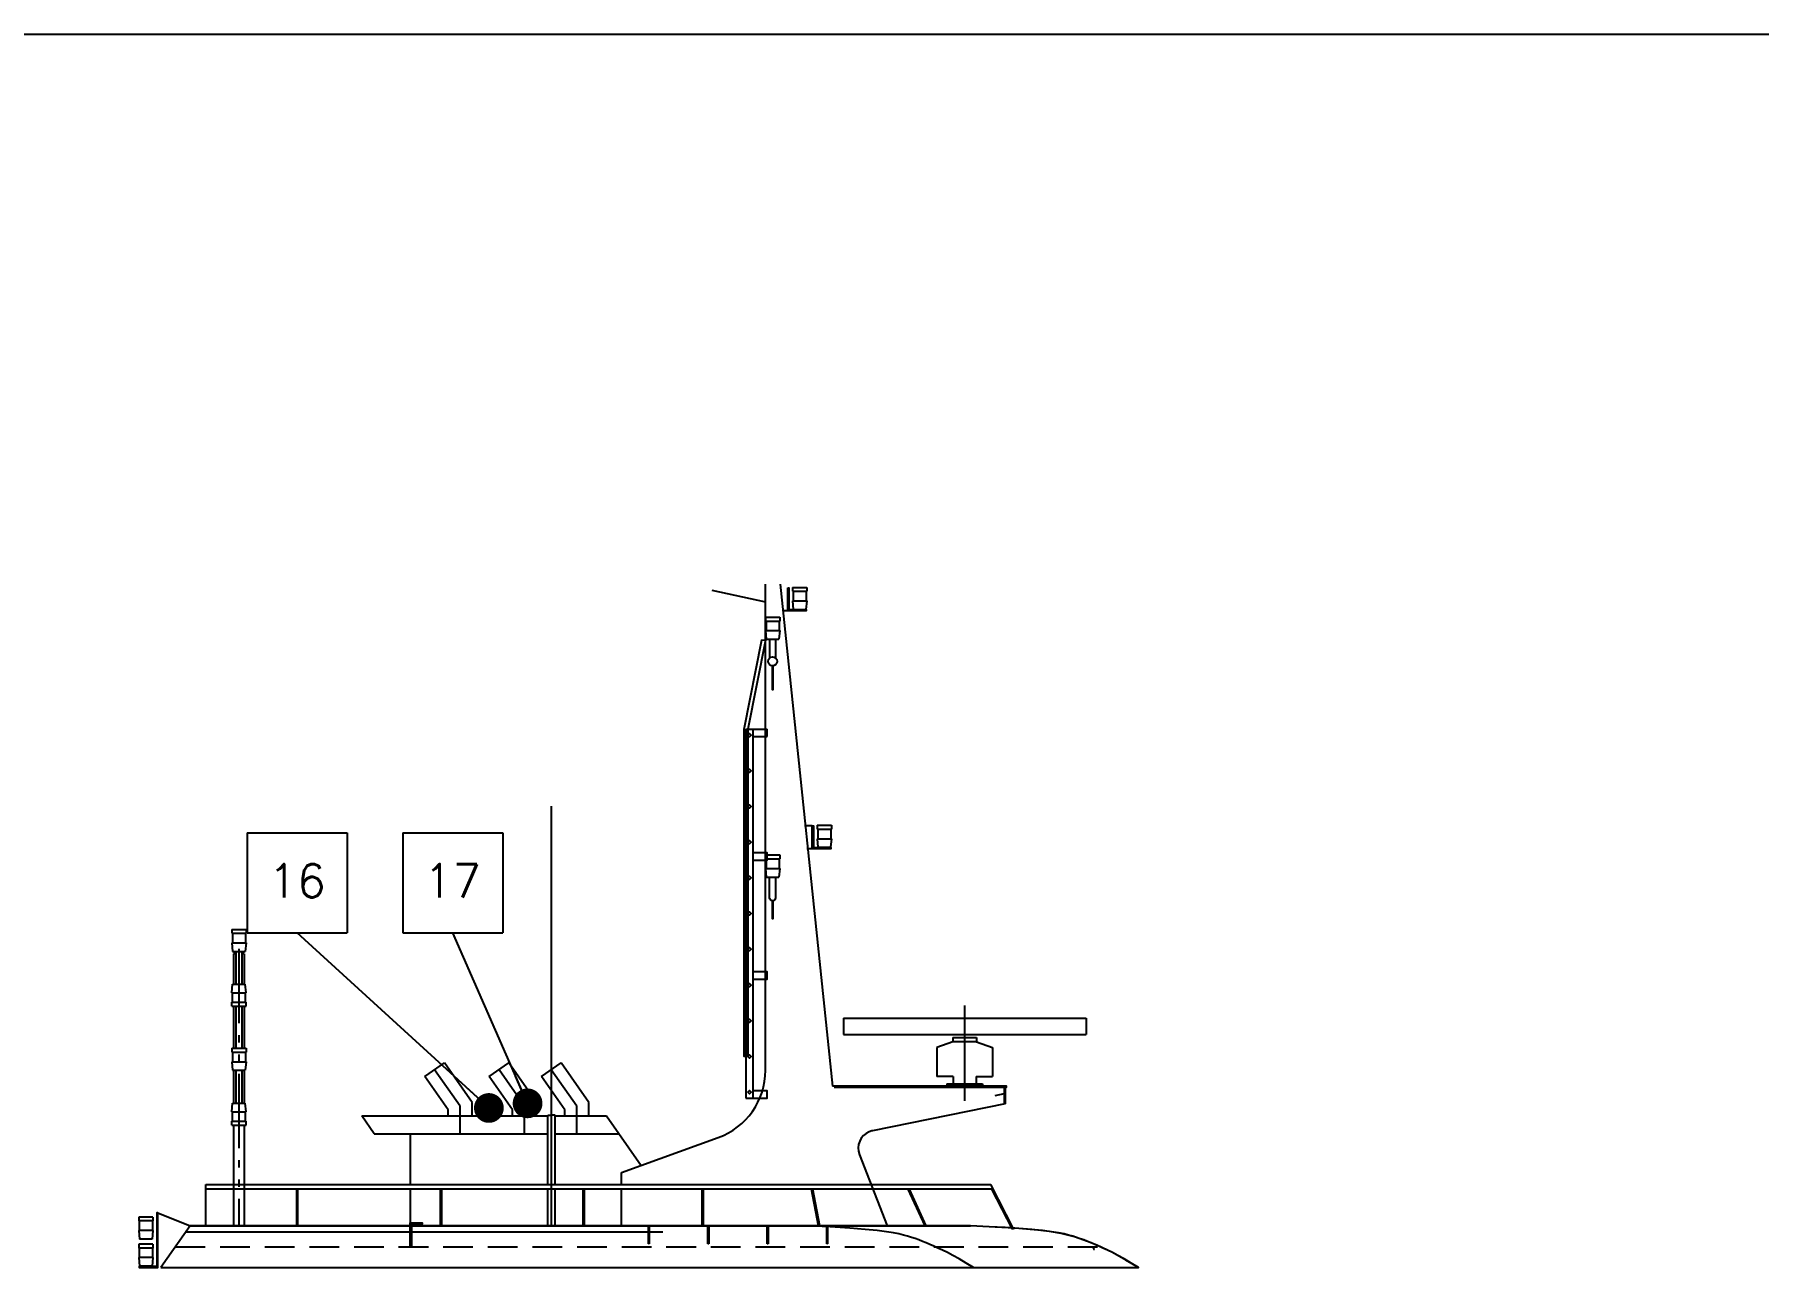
# Model space of a CAD drawing. Extents: x 1551 to 113148, y -1700 to 77018.
# Drawn here: x 20676 to 35168, y 64767 to 75132 of the extents above; entities that cross this region are included whole.
import ezdxf
from ezdxf.enums import TextEntityAlignment as Align

# ---------------------------------------------------------------- set-up
doc = ezdxf.new("R2010")
doc.units = 0
doc.header["$LTSCALE"] = 500
doc.header["$MEASUREMENT"] = 0
for name, pattern in [('CENTER', [3, 2.5, -0.25, 0, -0.25]), ('DASHED', [0.75, 0.5, -0.25]), ('PHANTOM', [2.1, 1.25, -0.2, 0.125, -0.2, 0.125, -0.2])]:
    doc.linetypes.add(name, pattern=pattern)
doc.layers.get('0').update_dxf_attribs({"linetype": 'CONTINUOUS'})
for name, color, linetype in [('M1CO1', 1, 'CONTINUOUS'), ('POSNR', 2, 'CONTINUOUS'), ('S0CO1', 7, 'CONTINUOUS'), ('S0CO2', 2, 'CONTINUOUS'), ('SAFECO1', 1, 'CONTINUOUS')]:
    doc.layers.add(name, color=color, linetype=linetype)
doc.styles.add('ROMANS', font='romans', dxfattribs={"height": 100})
doc.dimstyles.get("Standard").update_dxf_attribs({"dimtxt": 2, "dimasz": 2.5, "dimexe": 1, "dimexo": 1, "dimgap": 1, "dimtad": 1, "dimdsep": 46, "dimtxsty": 'ROMANS', "dimcen": 0, "dimclrd": 1, "dimclre": 1, "dimclrt": 2, "dimadec": 0, "dimazin": 0, "dimtfac": 1, "dimtmove": 2, "dimatfit": 3, "dimfxl": 1, "dimtvp": 100, "dimtolj": 1, "dimarcsym": 0})

# ---------------------------------------------------------------- blocks, each defined once
blk = doc.blocks.new('la')
for p, q in [((-60, 185), (60, 185)), ((-60, 185), (-60, 152)), ((-60, 152), (60, 152)), ((-55, 152), (-55, 72)), ((55, 152), (55, 72)), ((60, 185), (60, 152)), ((-60, 72), (60, 72)), ((-60, 72), (-53, 0)), ((-53, 0), (53, 0)), ((60, 72), (53, 0))]:
    blk.add_line(p, q)
blk = doc.blocks.new('L200X100X10')
at = {"layer": 'S0CO2'}
blk.add_lwpolyline([(0, 0), (0, -200), (100, -200), (100, -200), (100, -190), (15, -190, -0.414214), (10, -185), (10, 0)], format="xyb", close=True, dxfattribs=at)
blk = doc.blocks.new('RADAR')
at = {"linetype": 'CENTER'}
blk.add_line((0, -125), (0, 679), dxfattribs=at)
for p, q in [((-1020, 570), (1020, 570)), ((-1020, 570), (-1020, 433)), ((1020, 570), (1020, 433)), ((-1020, 433), (1020, 433)), ((-100, 372), (-234, 324)), ((-234, 324), (-234, 81)), ((-100, 410), (100, 410)), ((-100, 410), (-100, 372)), ((100, 372), (-100, 372)), ((100, 410), (100, 372)), ((100, 372), (234, 324)), ((234, 324), (234, 81)), ((-97, 81), (-234, 81)), ((-150, 18), (150, 18)), ((-150, 18), (-150, 0)), ((-150, 0), (150, 0)), ((-97, 81), (-97, 18)), ((97, 81), (234, 81)), ((97, 81), (97, 18)), ((150, 18), (150, 0))]:
    blk.add_line(p, q)
blk = doc.blocks.new('FT566')
for p, q in [((-180, 3100), (-180, 0)), ((-180, 3100), (0, 3100)), ((-120, 3100), (-120, 0)), ((0, 3040), (0, 3100)), ((-120, 3040), (0, 3040)), ((-180, 0), (-120, 0))]:
    blk.add_line(p, q)
for points in [[(-194, 3102), (-45, 3852), (-15, 3849), (-164, 3100), (-164, 350), (-194, 350)], [(-164, 3050), (-150, 3064), (-136, 3050), (-150, 3036)], [(-164, 2750), (-150, 2764), (-136, 2750), (-150, 2736)], [(-164, 2450), (-150, 2464), (-136, 2450), (-150, 2436)], [(-164, 2150), (-150, 2164), (-136, 2150), (-150, 2136)], [(-164, 1850), (-150, 1864), (-136, 1850), (-150, 1836)], [(-164, 1550), (-150, 1564), (-136, 1550), (-150, 1536)], [(-164, 1250), (-150, 1264), (-136, 1250), (-150, 1236)], [(-164, 950), (-150, 964), (-136, 950), (-150, 936)], [(-164, 650), (-150, 664), (-136, 650), (-150, 636)], [(-164, 350), (-150, 364), (-136, 350), (-150, 336)], [(-164, 50), (-150, 64), (-136, 50), (-150, 36)]]:
    blk.add_lwpolyline(points, close=True)
for points in [[(-120, 2000), (0, 2000), (0, 2060), (-120, 2060)], [(-120, 1000), (0, 1000), (0, 1060), (-120, 1060)], [(-120, 0), (0, 0), (0, 60), (-120, 60)]]:
    blk.add_lwpolyline(points)
blk = doc.blocks.new('DOT')
at = {"layer": 'SAFECO1', "color": 0, "linetype": 'ByBlock'}
blk.add_line((-0.5, 0), (-1, 0), dxfattribs=at)
at = {"layer": 'SAFECO1', "color": 0, "linetype": 'ByBlock', "const_width": 0.5}
blk.add_lwpolyline([(-0.25, 0, 1), (0.25, 0, 1)], format="xyb", close=True, dxfattribs=at)
blk = doc.blocks.new('POS_LUFTE')
at = {"layer": 'S0CO2'}
for p, q in [((-4.18, 3.88), (-4.18, -4.53)), ((-4.18, 3.88), (4.23, 3.88)), ((4.23, 3.88), (4.23, -4.53)), ((-4.18, -4.53), (4.23, -4.53))]:
    blk.add_line(p, q, dxfattribs=at)
at = {"layer": 'POSNR', "color": 2, "style": 'ROMANS'}
blk.add_attdef('POS', text='', height=2.81, dxfattribs=at).set_placement((0, -1.56), align=Align.CENTER)

msp = doc.modelspace()

# ---------------------------------------------------------------- linework, layer by layer
for p, q in [((26370.109, 70461.511), (26820.109, 70361.511)), ((27007.209, 70287.435), (26967.671, 70287.435)), ((26855.109, 70049.507), (26855.109, 69889.956)), ((26905.109, 70049.507), (26905.109, 69889.956)), ((25020.999, 65117.818), (25020.999, 68645.998)), ((27214.109, 68479.536), (27149.702, 68479.536)), ((27214.109, 68287.435), (27169.044, 68287.435)), ((22369.246, 67404.396), (22349.246, 67404.396)), ((22349.246, 67404.396), (22349.246, 67148.395)), ((22369.246, 67424.398), (22369.246, 67148.395)), ((22419.246, 67424.398), (22419.246, 67148.395)), ((22439.246, 67404.396), (22419.246, 67404.396)), ((22439.246, 67404.396), (22439.246, 67148.395)), ((22349.246, 66963.395), (22349.246, 66609.398)), ((22369.246, 66963.395), (22369.246, 66609.398)), ((22419.246, 66963.395), (22419.246, 66609.398)), ((22439.246, 66963.395), (22439.246, 66609.398)), ((22349.246, 66424.398), (22349.246, 66148.395)), ((22369.246, 66424.398), (22369.246, 66148.395)), ((22419.246, 66424.398), (22419.246, 66148.395)), ((22439.246, 66424.398), (22439.246, 66148.395)), ((23957.566, 66371.935), (24121.396, 66486.65)), ((24498.623, 66371.935), (24662.453, 66486.65)), ((24938.255, 66371.935), (25102.085, 66486.65)), ((28835.108, 66283.51), (28835.108, 66141.513)), ((22349.246, 65963.395), (22349.246, 65117.818)), ((22439.246, 65963.395), (22439.246, 65117.818)), ((23426.62, 66041.238), (24990.098, 66041.238)), ((23531.651, 65891.238), (23426.62, 66041.238)), ((24990.098, 65465.793), (24990.098, 66047.036)), ((24990.098, 66047.036), (25020.999, 66047.036)), ((25051.899, 66047.036), (25020.999, 66047.036)), ((25051.899, 65465.793), (25051.899, 66047.036)), ((25051.899, 66041.238), (25483.793, 66041.238)), ((25483.793, 66041.238), (25774.941, 65625.436)), ((23531.651, 65891.238), (24990.098, 65891.238)), ((23835.105, 65891.238), (23835.105, 65465.793)), ((25051.899, 65891.238), (25588.824, 65891.238)), ((25610.105, 65465.793), (25610.105, 65565.962)), ((22116.363, 65465.793), (28713.652, 65465.793)), ((22116.363, 65117.545), (22116.363, 65465.793)), ((28734.119, 65425.793), (22116.363, 65425.793)), ((22880.771, 65117.818), (22880.771, 65425.793)), ((22890.771, 65117.818), (22890.771, 65425.793)), ((23835.105, 65425.793), (23835.105, 65117.818)), ((24090.039, 65117.818), (24090.039, 65425.793)), ((24100.039, 65117.818), (24100.039, 65425.793)), ((24990.098, 65117.818), (24990.098, 65425.793)), ((25051.899, 65117.818), (25051.899, 65425.793)), ((25289.307, 65117.818), (25289.307, 65425.793)), ((25299.307, 65117.818), (25299.307, 65425.793)), ((25610.105, 65117.818), (25610.105, 65425.793)), ((26288.942, 65117.818), (26288.942, 65425.793)), ((26298.942, 65117.818), (26298.942, 65425.793)), ((27267.19, 65117.818), (27207.273, 65425.793)), ((27277.263, 65117.818), (27217.273, 65425.793)), ((28162.22, 65117.818), (28020.728, 65425.793)), ((28172.425, 65117.818), (28030.728, 65425.793)), ((28907.402, 65087.148), (28713.652, 65465.793)), ((28896.893, 65087.952), (28724.022, 65425.793)), ((21712.137, 65225.545), (21985.124, 65117.818)), ((21985.124, 65117.818), (21739.136, 64766.511)), ((21985.124, 65117.818), (26036.597, 65117.818)), ((25913.065, 65117.818), (28543.297, 65117.818)), ((21949.198, 65066.511), (25957.717, 65066.511)), ((21739.136, 64766.511), (29955.795, 64766.511))]:
    msp.add_line(p, q)
at = {"linetype": 'PHANTOM'}
msp.add_line((22394.246, 67444.437), (22394.246, 65117.818), dxfattribs=at)
at = {"linetype": 'CENTER'}
for p, q in [((24254.277, 66122.533), (24039.481, 66429.293)), ((24354.277, 66154.063), (24121.396, 66486.65)), ((24795.333, 66122.533), (24580.538, 66429.293)), ((24895.333, 66154.063), (24662.453, 66486.65)), ((25234.965, 66122.533), (25020.17, 66429.293)), ((25334.965, 66154.063), (25102.085, 66486.65)), ((24154.277, 66091.003), (23957.566, 66371.935)), ((24695.333, 66091.003), (24498.623, 66371.935)), ((25134.965, 66091.003), (24938.255, 66371.935)), ((24154.277, 66041.238), (24154.277, 66091.003)), ((24254.277, 65896.551), (24254.277, 66122.533)), ((24354.277, 66041.238), (24354.277, 66154.063)), ((24695.333, 66041.238), (24695.333, 66091.003)), ((24795.333, 65896.551), (24795.333, 66122.533)), ((24895.333, 66041.238), (24895.333, 66154.063)), ((25134.965, 66041.238), (25134.965, 66091.003)), ((25234.965, 65896.551), (25234.965, 66122.533)), ((25334.965, 66041.238), (25334.965, 66154.063))]:
    msp.add_line(p, q, dxfattribs=at)
at = {"linetype": 'DASHED', "ltscale": 0.8}
for p, q in [((28827.108, 66283.51), (28827.108, 66139.9)), ((28827.108, 66226.61), (28749.597, 66210.983))]:
    msp.add_line(p, q, dxfattribs=at)
at = {"linetype": 'DASHED'}
msp.add_line((21861.672, 64941.511), (29632.436, 64941.511), dxfattribs=at)
for points in [[(25610.105, 65565.962), (26423.742, 65859.525, 0.316068521), (26820.109, 66423.913), (26820.109, 70511.511)], [(26905.109, 68049.507), (26905.109, 67874.505, -1), (26855.109, 67874.505), (26855.109, 68049.507)], [(28835.108, 66141.513), (27720.689, 65916.829, 0.047696848), (27693.363, 65908.548, 0.409359284), (27610.648, 65715.128), (27844.376, 65117.818)]]:
    msp.add_lwpolyline(points, format="xyb")
for points in [[(26945.109, 70511.511), (27385.109, 66291.51)], [(27007.209, 70479.536), (27016.151, 70479.431), (27016.151, 70297.216), (27162.672, 70297.216), (27162.672, 70287.435), (27007.209, 70287.435), (27007.209, 70479.536)], [(26876.109, 69824.719), (26876.109, 69624.904), (26884.109, 69624.904), (26884.109, 69824.719)], [(27214.109, 68479.536), (27223.052, 68479.431), (27223.052, 68297.216), (27369.573, 68297.216), (27369.573, 68287.435), (27214.109, 68287.435), (27214.109, 68479.536)], [(26876.109, 67849.827), (26876.109, 67699.804), (26884.109, 67699.804), (26884.109, 67849.827)], [(27398.733, 66283.51), (28845.108, 66283.51), (28845.108, 66291.51), (27385.109, 66291.51)], [(21712.137, 65225.545), (21703.195, 65225.439), (21703.195, 64776.291), (21556.674, 64776.291), (21556.674, 64766.511), (21712.137, 64766.511), (21712.137, 65225.545)], [(21739.136, 64766.511), (29956.243, 64766.238), (29850.102, 64829.722), (29736.573, 64891.774), (29694.989, 64912.457), (29606.092, 64953.241), (29527.773, 64986.266), (29419.164, 65024.241), (29307.03, 65053.236), (29208.215, 65069.542), (29059.441, 65085.499), (28949.757, 65094.136), (28834.542, 65101.789), (28702.013, 65109.541), (28543.297, 65117.818), (21985.124, 65117.818), (21739.136, 64766.511)], [(28568.939, 64766.511), (28506.847, 64804.323), (28447.89, 64838.683), (28395.684, 64867.645), (28349.269, 64892.047), (28307.686, 64912.73), (28269.975, 64930.532), (28235.177, 64946.293), (28202.4, 64960.735), (28171.017, 64974.106), (28140.47, 64986.538), (28110.2, 64998.164), (28079.648, 65009.113), (28048.256, 65019.518), (28015.465, 65029.509), (27980.715, 65039.219), (27942.659, 65048.77), (27896.793, 65058.247), (27837.826, 65067.726), (27760.464, 65077.283), (27659.416, 65086.994), (27529.388, 65096.937), (27365.088, 65107.186), (27161.225, 65117.818)], [(29956.243, 64766.238), (29894.151, 64804.051), (29835.194, 64838.411), (29782.988, 64867.372), (29736.573, 64891.774), (29694.989, 64912.457), (29657.279, 64930.259), (29622.481, 64946.02), (29589.703, 64960.462), (29558.32, 64973.833), (29527.773, 64986.266), (29497.504, 64997.891), (29466.952, 65008.84), (29435.56, 65019.245), (29402.768, 65029.236), (29368.018, 65038.947), (29329.962, 65048.497), (29284.097, 65057.974), (29225.13, 65067.453), (29147.768, 65077.01), (29046.719, 65086.722), (28916.691, 65096.664), (28752.392, 65106.913), (28543.297, 65117.818)]]:
    msp.add_lwpolyline(points)
for points in [[(25835.849, 65116.511), (25843.849, 65116.511), (25843.849, 64966.511), (25835.849, 64966.511)], [(26335.849, 65116.511), (26343.849, 65116.511), (26343.849, 64966.511), (26335.849, 64966.511)], [(26835.849, 65116.511), (26843.849, 65116.511), (26843.849, 64966.511), (26835.849, 64966.511)], [(27335.105, 65116.511), (27343.105, 65116.511), (27343.105, 64966.511), (27335.105, 64966.511)]]:
    msp.add_lwpolyline(points, close=True, dxfattribs=at)
msp.add_circle((26880.109, 69862.005), 37.5)
msp.add_arc((29603.035, 64941.511), 30, 180, 235)
at = {"layer": 'S0CO1', "color": 6}
msp.add_line((111463.759, 75132.34), (3114.742, 75132.34), dxfattribs=at)

# ---------------------------------------------------------------- block references
for name, p in [('la', (27107.291, 70299.507)), ('la', (26880.109, 70049.507)), ('FT566', (26835.109, 66191.51)), ('la', (27314.192, 68299.507)), ('la', (26880.109, 68049.507)), ('la', (22394.246, 67424.398)), ('RADAR', (28495.111, 66291.51)), ('la', (22394.246, 66424.398))]:
    msp.add_blockref(name, p)
at = {"xscale": -1, "rotation": 180}
for name, p in [('la', (22394.246, 67148.395)), ('la', (22394.246, 66148.395)), ('L200X100X10', (23835.105, 64941.511))]:
    msp.add_blockref(name, p, dxfattribs=at)
at = {"xscale": -1}
for p in [(21612.055, 65006.113), (21612.055, 64778.583)]:
    msp.add_blockref('la', p, dxfattribs=at)
at = {"layer": 'M1CO1', "linetype": 'Continuous', "xscale": 100, "yscale": 100, "zscale": 100}
for p, values in [((22882.383, 68033.002), {'POS': '16'}), ((24189.259, 68033.002), {'POS': '17'})]:
    msp.add_blockref('POS_LUFTE', p, dxfattribs=at).add_auto_attribs(values)

# ---------------------------------------------------------------- leaders
at = {"layer": 'M1CO1', "linetype": 'Continuous'}
for points in [[(24495.352, 66107.784), (22884.902, 67580.456)], [(24820.727, 66146.81), (24191.778, 67580.456)]]:
    msp.add_leader(points, dimstyle='Standard', override={"dimasz": 250, "dimgap": 100, "dimtad": 0, "dimldrblk": 'DOT'}, dxfattribs=at)

doc.saveas('drawing.dxf')
